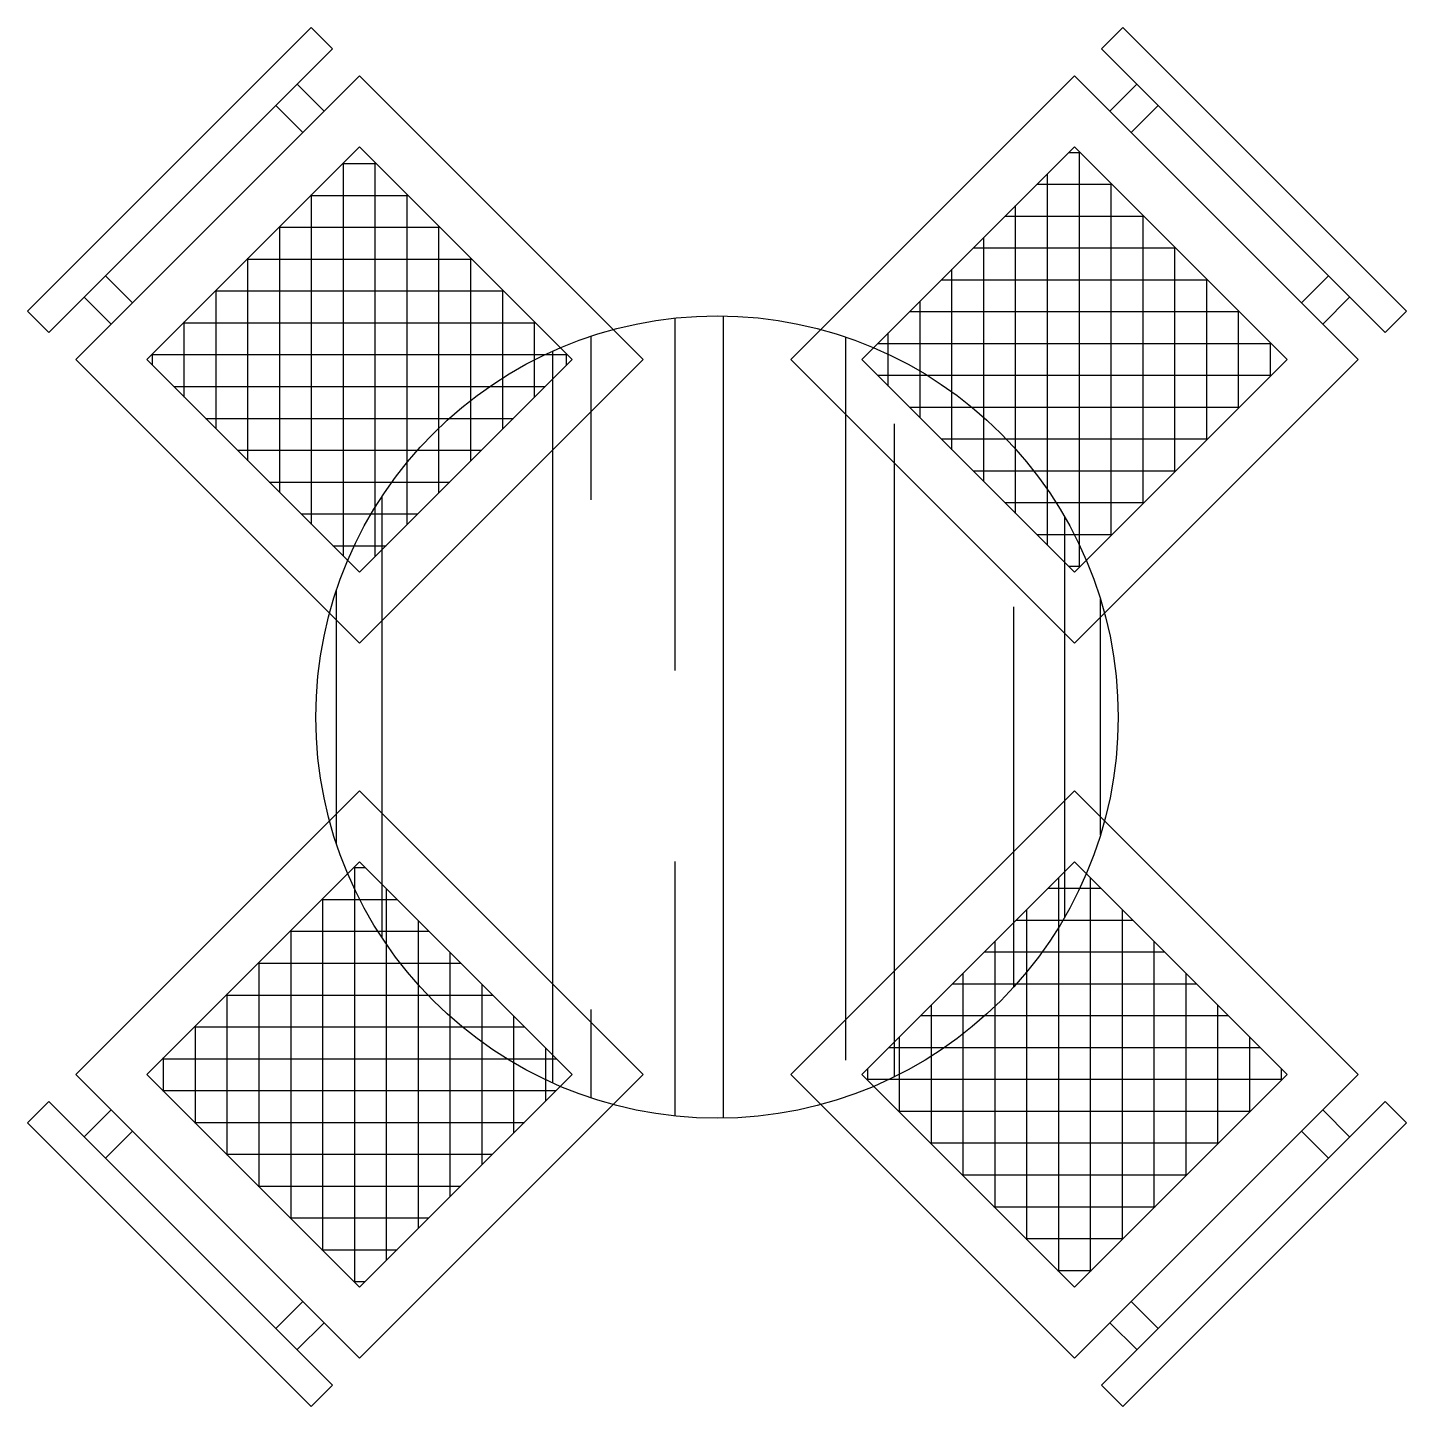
# Model space of a CAD drawing. Header units: millimetres. Extents: x -923.29 to -921.92, y 2610.78 to 2612.16.
import ezdxf

# ---------------------------------------------------------------- set-up
doc = ezdxf.new("R2010")
doc.units = ezdxf.units.MM
doc.header["$LTSCALE"] = 10
doc.layers.add('Móveis_mesas', color=2, linetype='Continuous')

msp = doc.modelspace()

# ---------------------------------------------------------------- hatches: boundary and pattern name
at = {"layer": 'Móveis_mesas'}
h = msp.add_hatch(dxfattribs=at)
h.set_pattern_fill('ANSI37,_O', color=1, scale=0.01, angle=-45)
h.set_pattern_definition([(360, (-2000.82761, 54.430427), (1e-17, 0.03175), []), (90, (-2000.82761, 54.430427), (-0.03175, 1e-17), [])])
h.paths.add_polyline_path([(-923.1748, 2611.8246), (-922.9626, 2612.0368), (-922.7505, 2611.8246), (-922.9626, 2611.6125)])
h = msp.add_hatch(dxfattribs=at)
h.set_pattern_fill('ANSI37,_O', color=1, scale=0.01, angle=-135)
h.set_pattern_definition([(270, (-3479.643853, 3689.689616), (0.03175, -2e-17), []), (360, (-3479.643853, 3689.689616), (2e-17, 0.03175), [])])
h.paths.add_polyline_path([(-922.2497, 2612.0368), (-922.0375, 2611.8246), (-922.2497, 2611.6125), (-922.4618, 2611.8246)])
h = msp.add_hatch(dxfattribs=at)
h.set_pattern_fill('AR-RROOF', color=1, scale=0.01, angle=90, style=0)
h.set_pattern_definition([(90, (1526.33588, 1367.2365), (-0.254, 0.5588), [3.81, -0.508, 1.27, -0.254]), (90, (1526.20888, 1367.5743), (-0.33782, -0.254), [0.762, -0.08382, 1.524, -0.1905]), (90, (1526.11998, 1367.36349), (-0.17018, 1.3208), [2.032, -0.3556, 1.016, -0.254])])
edge = h.paths.add_edge_path()
edge.add_arc((-922.6061, 2611.4681), 0.4, 0, 360)
h = msp.add_hatch(dxfattribs=at)
h.set_pattern_fill('ANSI37,_O', color=1, scale=0.01, angle=45)
h.set_pattern_definition([(90, (1634.43158, 1533.24667), (-0.03175, 1e-17), []), (180, (1634.43158, 1533.24667), (-1e-17, -0.03175), [])])
h.paths.add_polyline_path([(-922.9626, 2610.8995), (-923.1748, 2611.1117), (-922.9626, 2611.3238), (-922.7505, 2611.1117)])
h = msp.add_hatch(dxfattribs=at)
h.set_pattern_fill('ANSI37,_O', color=1, scale=0.01, angle=135)
h.set_pattern_definition([(180, (155.615336, 5168.50586), (-2e-17, -0.03175), []), (270, (155.615336, 5168.50586), (0.03175, -2e-17), [])])
h.paths.add_polyline_path([(-922.0375, 2611.1117), (-922.2497, 2610.8995), (-922.4618, 2611.1117), (-922.2497, 2611.3238)])

# ---------------------------------------------------------------- linework, layer by layer
for p, q in [((-922.998, 2612.0721), (-923.0249, 2612.099)), ((-922.2143, 2612.0721), (-922.1874, 2612.099)), ((-923.0192, 2612.0509), (-923.0461, 2612.0778)), ((-922.1931, 2612.0509), (-922.1662, 2612.0778)), ((-923.1889, 2611.8812), (-923.2158, 2611.9081)), ((-922.0234, 2611.8812), (-921.9965, 2611.9081)), ((-923.2101, 2611.86), (-923.237, 2611.8869)), ((-922.0022, 2611.86), (-921.9753, 2611.8869)), ((-923.2101, 2611.0763), (-923.237, 2611.0494)), ((-922.0022, 2611.0763), (-921.9753, 2611.0494)), ((-923.1889, 2611.0551), (-923.2158, 2611.0282)), ((-922.0234, 2611.0551), (-921.9965, 2611.0282)), ((-923.0192, 2610.8854), (-923.0461, 2610.8585)), ((-922.1931, 2610.8854), (-922.1662, 2610.8585)), ((-922.998, 2610.8642), (-923.0249, 2610.8373)), ((-922.2143, 2610.8642), (-922.1874, 2610.8373))]:
    msp.add_line(p, q, dxfattribs=at)
for points in [[(-923.2936, 2611.8727), (-923.2724, 2611.8515), (-922.9895, 2612.1344), (-923.0107, 2612.1556)], [(-922.2015, 2612.1556), (-922.2227, 2612.1344), (-921.9399, 2611.8515), (-921.9187, 2611.8727)], [(-923.2455, 2611.8246), (-922.9626, 2612.1075), (-922.6798, 2611.8246), (-922.9626, 2611.5418)], [(-922.2497, 2612.1075), (-921.9668, 2611.8246), (-922.2497, 2611.5418), (-922.5325, 2611.8246)], [(-922.9626, 2610.8288), (-923.2455, 2611.1117), (-922.9626, 2611.3945), (-922.6798, 2611.1117)], [(-921.9668, 2611.1117), (-922.2497, 2610.8288), (-922.5325, 2611.1117), (-922.2497, 2611.3945)], [(-923.0107, 2610.7807), (-922.9895, 2610.8019), (-923.2724, 2611.0848), (-923.2936, 2611.0635)], [(-921.9187, 2611.0635), (-921.9399, 2611.0848), (-922.2227, 2610.8019), (-922.2015, 2610.7807)]]:
    msp.add_lwpolyline(points, close=True, dxfattribs=at)
at = {"layer": 'Móveis_mesas', "color": 1}
for points in [[(-923.1748, 2611.8246), (-922.9626, 2612.0368), (-922.7505, 2611.8246), (-922.9626, 2611.6125)], [(-922.2497, 2612.0368), (-922.0375, 2611.8246), (-922.2497, 2611.6125), (-922.4618, 2611.8246)], [(-922.9626, 2610.8995), (-923.1748, 2611.1117), (-922.9626, 2611.3238), (-922.7505, 2611.1117)], [(-922.0375, 2611.1117), (-922.2497, 2610.8995), (-922.4618, 2611.1117), (-922.2497, 2611.3238)]]:
    msp.add_lwpolyline(points, close=True, dxfattribs=at)
at = {"layer": 'Móveis_mesas', "color": 3}
msp.add_circle((-922.6061, 2611.4681), 0.4, dxfattribs=at)

doc.saveas('drawing.dxf')
